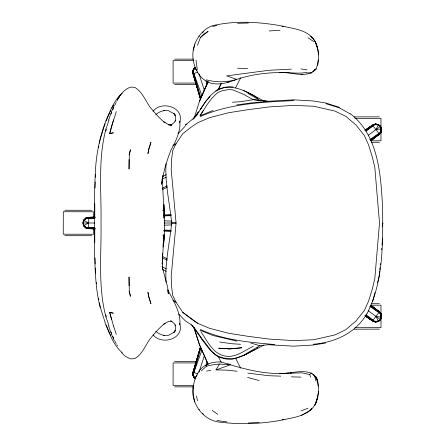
<?xml version="1.0" encoding="UTF-8"?>
<svg xmlns="http://www.w3.org/2000/svg" width="446" height="446" viewBox="0 0 446 446"><rect width="100%" height="100%" fill="white"/><g stroke="black" fill="none" stroke-linecap="round" stroke-linejoin="round"><path stroke-width="0.67" d="M95.076 228.809L88.815 228.659L88.525 227.856L88.815 217.341L95.054 217.152L88.815 217.341C85.699 217.274 82.967 219.872 82.928 223C82.967 226.128 85.699 228.726 88.815 228.659L95.054 228.848L88.815 228.659L85.922 227.984L83.686 225.827L82.928 223L83.686 220.173L85.922 218.016L88.815 217.341L95.076 217.191M94.775 227.878L94.781 242.434M129.089 159.568L129.033 169.056L129.295 154.874L130.466 149.694L129.117 154.829M164.223 235.321L164.139 234.657L163.704 234.997L164.223 235.321C165.611 215.368 162.121 195.543 162.712 175.657M94.781 203.566L94.775 218.122M350.456 113.769C378.726 135.818 380.75 174.949 382.64 207.842C382.819 243.215 383.677 280.796 367.275 313.142M179.916 121.217C180.652 131.431 175.936 140.986 171.13 149.666C166.72 160.783 163.275 172.379 161.608 184.248L162.422 177.62M93.588 228.363L93.426 234.239L63.248 234.189L63.287 211.727L93.465 211.778L93.604 217.654M95.037 188.011L95.221 181.985M162.968 247.084L163.866 241.615M163.905 240.238L164.033 236.101L163.821 242.992M163.899 240.907L164.139 234.657M163.899 217.514L163.899 205.093M163.894 218.205L164.223 210.679L163.888 204.285M166.079 163.682C164.713 183.596 169.876 203.259 171.61 223C169.876 242.741 164.713 262.404 166.079 282.318M193.085 373.915L193.347 372.042M195.46 378.754L194.172 377.896L192.845 375.287L192.995 372.365L200.444 346.837M95.433 177.257L95.645 174.509M200.494 346.849L193.062 372.142L192.845 375.287M317.68 65.194C319.447 55.321 318.728 43.407 310.823 36.243L311.799 37.865M379.641 271.051L379.145 276.537L377.572 282.597M379.769 269.685L379.953 267.628M380.204 264.885L380.332 263.514M381.581 249.81L381.704 248.439M382.016 245.016L382.64 238.158L382.4 239.535M200.945 348.014L193.742 372.666L193.475 375.276L194.294 378.024L197.004 375.526M365.051 315.757L372.505 320.836C374.986 322.72 378.721 322.224 380.589 319.715C382.395 317.162 381.715 313.454 379.156 311.682L370.927 305.309M382.439 226.434L382.913 223M318.193 59.987L317.546 64.531L316.13 68.862L313.783 71.009L312.59 71.477M365.051 130.243L372.694 125.036L375.426 123.988L378.476 124.518L376.062 129.574L381.614 128.844L381.179 131.904L379.34 134.179L370.927 140.691M162.996 245.032L163.531 241.615L162.199 264.093L162.701 253.596L162.35 263.435L162.729 269.897L162.712 268.765L167.729 287.486L168.287 293.847L167.913 290.452M285.473 419.223C297.292 417.138 312.685 413.994 316.588 400.759C319.169 394.353 318.661 387.485 317.68 380.806C316.983 377.372 314.279 375.331 311.748 373.218C301.29 369.316 290.413 373.876 279.675 373.536M365.057 130.26L372.505 125.164L375.242 124.01L378.476 124.518L380.589 126.285L381.614 128.844L381.101 132.077L379.156 134.318L370.91 140.674M175.206 120.955L175.468 116.662L174.771 114.287L175.233 115.637L173.494 113.284L174.709 114.12M179.716 121.736L179.498 122.901C185.363 107.514 161.814 100.055 153.084 111.21M98.588 147.626L98.834 146.344M318.6 391.27L316.699 401.233L314.865 405.119M99.447 143.138L100.066 139.927M195.46 67.246C193.046 68.316 192.31 71.499 193.062 73.858L200.444 99.163M285.211 26.604C261.25 21.938 236.085 20.131 212.145 25.768C199.044 30.947 191.094 45.815 193.151 59.58C194.679 69.916 200.639 80.336 211.259 83.285C220.056 85.331 228.553 82.387 236.737 79.382C250.959 74.605 265.944 72.648 280.908 72.542C289.326 72.202 297.872 74.081 306.201 72.458M193.413 50.264L194.757 44.082M193.492 371.312L200.377 347.808M105.825 131.079L106.321 129.078M107.118 125.895L109.008 119.868M106.661 126.452C97.602 157.817 101.521 190.832 101.019 223C101.521 255.168 97.602 288.183 106.661 319.548M372.683 301.446L374.952 292.693M206.03 364.984L206.983 361.65M365.057 315.74L372.505 320.836L378.91 312.501L379.156 311.682L370.91 305.326M197.004 70.474L194.294 67.976L193.475 70.724L193.742 73.334L200.945 97.986M197.695 373.949L193.062 372.142L200.432 347.467M113.507 119.952L109.683 133.633L113.284 132.808L109.683 133.633L111.528 126.452L116.361 111.572M100.188 139.28L103.762 127.69M194.06 118.391L199.429 101.42L208.07 81.746M199 372.187L204.575 355.027M315.054 404.957L317.859 396.394M175.25 121.083L175.562 120.169L174.275 122.399L170.757 125.209L171.972 124.345L170.35 124.796L168.354 124.685M108.64 119.952L111.5 111.572L114.388 105.156M103.99 127.038L105.139 123.754M106.053 121.134L109.605 112.927M381.614 128.844L380.661 131.542L378.91 133.499L370.676 139.871M193.062 372.142L193.754 370.213M206.715 365.207L207.652 362.598M193.742 372.666L201.821 350.489M197.472 45.308L200.438 37.486L203.493 34.303L208.137 31.398L200.438 37.486M373.575 321.036L375.426 322.012L372.694 320.964L365.274 315.885L372.505 320.836L375.242 321.99L378.314 321.555L380.589 319.715L381.637 316.983L381.101 313.923L379.156 311.682L370.855 305.343M201.146 108.612L201.804 107.001M111.032 114.137L111.812 112.219M112.849 109.66L113.63 107.742M199.791 100.278L207.92 81.646M199.429 101.42L208.07 81.796M110.179 111.678L110.747 110.435M115.018 104.732L116.166 102.424M194.294 67.976L192.811 70.897L193.062 73.858L200.494 99.151M235.51 87.957L240.673 77.794M213.076 110.452L200.081 115.782L207.318 104.331L211.817 98.36L216.483 93.599L218.54 92.183L221.957 90.8L228.859 89.529L233.041 89.919L243.343 94.218L253.272 99.675L267.974 101.281L293.596 99.832L312.858 100.941L325.547 102.914L339.428 107.363M111.896 107.938L113.485 105.039M215.975 369.929L219.393 364.014L230.075 364.951L215.975 369.929L226.629 370.113L237.077 371.234M200.081 115.782L203.081 110.703M301.574 415.304L310.633 410.019L311.799 408.135M186.913 124.133L185.196 125.237L195.426 116.791L205.907 101.147L210.557 95.45L216.483 90.382L218.54 89.183L224.399 87.344L228.859 86.741L233.041 86.886M310.633 410.019L311.325 408.887M120.777 94.491L117.577 99.542C120.593 94.061 124.729 88.826 130.979 87.059L134.865 87.41C142.324 91.798 145.368 100.657 150.235 107.358C154.829 112.799 159.328 118.407 165.053 122.722L163.838 121.903L168.527 124.612L171.743 125.259L168.376 124.796M116.819 101.275L117.543 100.144M195.426 116.791L198.994 111.606M367.164 313.092C356.321 332.939 334.952 342.467 313.203 344.256M193.079 119.166L197.979 112.598L193.112 119.043M200.31 109.51L205.907 101.147L210.066 96.587M378.866 134.24L381.179 131.904L379.34 134.179L371.105 140.507M202.484 32.814L203.354 31.856M177.987 133.75L185.107 126.29M83.603 225.67L85.961 227.298L85.922 227.984L83.603 225.67L88.525 223L83.603 220.33L85.922 218.016L85.961 218.702L83.954 220.692L83.38 223L83.954 225.308L85.961 227.298L88.525 227.856L94.775 228.04M365.274 130.115L372.505 125.164L378.91 133.499L379.156 134.318L370.855 140.657M118.536 97.507L119.483 96.592M280.908 373.458L301.758 372.823L309.764 374.495L310.923 373.402L311.748 373.218M371.841 125.833L372.694 125.036L375.426 123.988L373.575 124.964M201.352 370.921L206.437 366.194L212.24 364.928L219.393 364.014M313.783 71.009L316.13 68.862M288.372 373.151L287.051 373.19C264.333 375.008 242.407 368.58 220.993 361.946C213.132 361.622 205.26 363.741 199.992 369.907C195.214 376.034 193.274 383.833 192.639 391.46C193.263 407.159 205.333 421.515 221.495 422.306C242.713 424.843 264.305 423.761 285.211 419.396M366.099 131.208L373.207 125.649L375.61 124.59L378.476 124.518M122.171 93.392C114.655 99.508 111.099 109.086 107.202 117.666C100.556 133.638 96.827 150.687 95.606 167.925C93.928 195.95 94.368 224.026 94.507 252.085C95.199 270.672 95.505 289.51 100.261 307.617M200.432 98.533L193.062 73.858L197.695 72.051M370.877 126.419L372.505 125.164L365.057 130.31M368.201 135.283L380.589 126.285L381.637 129.017L381.101 132.077L380.661 131.542L381.118 128.755L380.226 126.547L378.403 125.019L375.61 124.59L375.242 124.01L378.314 124.445L380.589 126.285M155.805 114.622C159.294 111.667 163.933 109.677 168.549 110.692M178.723 314.051L185.196 320.763L191.852 325.19L205.907 344.853L210.557 350.55L215.858 354.799L218.958 356.555L223.948 358.06L231.563 358.835L233.771 358.662L239.519 357.017L244.007 355.311L247.892 352.602L259.84 345.706L267.974 344.719L293.596 346.168L312.858 345.059L325.547 343.085M83.603 220.33L85.961 218.702L88.525 218.144L94.775 217.96M174.709 331.88L173.494 332.716L175.233 330.363L174.771 331.712L175.468 329.338L175.206 325.045M240.689 356.426L246.716 354.046L254.995 349.508M256.718 348.326L257.866 347.54M377.461 135.478L379.156 134.318L378.314 134.742M365.753 130.734L373.207 125.649M369.701 139.709L378.91 133.499M174.141 332.248L168.922 335.046M195.643 67.151L194.172 68.104L192.811 70.897L193.475 70.724L194.746 68.199L195.755 67.569M314.19 70.05L315.913 69.074L311.748 72.782C301.29 76.684 290.413 72.124 279.675 72.464M215.858 91.201C231.981 80.698 249.57 93.766 263.982 100.991M253.272 346.325C244.296 350.55 234.925 358.5 224.399 355.886C212.552 353.394 207.273 340.789 200.929 331.818M253.272 350.69L263.982 345.009M193.085 72.085L193.319 73.456L192.995 73.635L192.845 70.713M253.757 350.249L244.007 355.311M162.26 188.279L167.172 185.742M162.651 189.478L167.523 186.974M162.578 176.532L166.286 174.631M161.97 179.292L166.297 177.134M309.591 410.365L310.823 409.757M200.393 116.512C229.673 103.533 262.36 102.112 293.92 100.606M300.978 410.905L307.996 408.241M240.026 356.633C234.429 359.688 227.939 359.961 221.957 358.038C211.939 355.802 208.516 345.254 201.804 338.999M88.581 217.347L85.755 218.105L88.514 217.709M212.547 26.537L216.918 25.483M198.855 36.304L199.446 36.165M206.587 371.139L210.863 370.325M227.571 82.086L230.236 81.629M381.614 317.156L380.661 314.458L381.101 313.923L381.614 317.156L376.062 316.426L378.476 321.482L375.242 321.99L375.61 321.41L378.403 320.981L380.226 319.453L381.118 317.245L380.661 314.458L378.91 312.501L370.676 306.129M315.913 378.163L317.68 380.806L315.913 376.926L314.843 377.11L316.047 381.113M168.549 335.308C163.933 336.323 159.294 334.333 155.805 331.378M236.77 104.905L250.925 102.942L267.974 101.281L253.272 99.675L240.584 101.721L232.466 102.218M282.039 419.697L283.416 419.508M291.389 69.152L269.022 70.267L226.629 75.887L236.737 79.382C226.903 82.41 216.343 82.633 206.437 79.806M163.236 110.653L164.541 110.569M269.228 30.958L280.06 30.272M248.355 422.97L259.148 422.412M94.585 217.208L88.815 217.341M88.525 227.856L94.775 227.633M164.15 225.18L171.782 224.912M290.357 373.085L291.678 373.04M163.699 215.072L171.325 214.838M164.15 215.892L171.091 215.686M164.284 215.201L170.651 215.022M88.815 228.659L94.585 228.792M237.623 23.292L248.355 23.03M163.966 215.535L170.93 215.368M306.341 72.888L311.748 72.782L310.923 72.598M371.284 303.72L379.423 303.704M370.665 305.209L380.951 305.187L381.001 327.643L354.916 327.698M354.169 329.187L379.479 329.131M174.615 59.134L193.597 59.123M193.664 60.611L173.087 60.623L173.104 83.084L195.733 83.067M174.631 84.567L196.212 84.55M354.141 116.858L379.451 116.858M354.893 118.346L380.973 118.346L380.973 140.802L370.687 140.802M371.312 142.291L379.451 142.291M82.928 223L94.775 223M164.15 223L171.782 223M64.815 210.244L91.937 210.289M64.77 235.678L91.898 235.722M174.631 361.433L196.218 361.45M195.733 362.933L173.104 362.916L173.087 385.377L193.659 385.389M174.609 386.86L193.597 386.877M163.966 230.465L170.93 230.632M378.476 321.482L375.61 321.41L373.207 320.351L365.753 315.266M164.284 230.799L170.651 230.978M164.15 230.108L171.091 230.314M163.699 230.928L171.325 231.162M291.389 376.848L300.944 377.126M237.495 68.216L247.597 68.539M88.525 218.144L94.775 218.367M164.15 220.82L171.782 221.088M280.707 376.14L269.022 375.733L247.842 373.14M240.584 344.279L232.466 343.782L219.694 342.043M163.236 335.347L164.541 335.431M274.686 344.524C249.52 342.383 223.602 340.198 200.393 329.488M282.039 26.303L283.416 26.492M216.918 420.517L226.919 421.899M88.514 228.291L85.755 227.895L88.581 228.653M300.944 68.874L306.943 69.894M227.571 363.914L230.236 364.371M285.473 26.777C294.198 28.689 303.665 29.882 310.633 35.981C316.325 40.636 317.736 47.817 318.6 54.73M301.072 74.287L302.433 74.588M236.77 341.095L213.076 335.548L200.081 330.218M198.855 409.696L199.446 409.835M247.597 377.461L259.193 380.533M250.925 343.058L259.84 345.706M325.942 103.723L339.222 107.804L350.366 113.986M312.59 374.523L313.783 374.991L315.913 376.926M197.784 323.35L209.486 328.295L228.508 333.257L248.037 336.323L269.691 339.122L294.076 340.616L313.75 339.74L334.985 334.907L345.778 329.672L355.875 321.098L364.326 310.555L368.485 301.345L372.31 289.047L374.824 278.521L379.501 222.994L374.824 167.479L372.31 156.953L368.485 144.655L364.326 135.445L355.875 124.902L345.778 116.328L334.985 111.093L313.75 106.26L294.076 105.384L269.691 106.878L248.037 109.677L228.508 112.743L209.486 117.705L197.784 122.65L191.858 126.636L182.76 133.672L175.947 143.902L172.68 150.67L171.582 159.635L171.197 169.513L176.081 223L171.197 276.487L171.582 286.365L172.68 295.33L175.947 302.098L182.76 312.328L191.858 319.364L197.784 323.35L182.76 312.328M168.922 110.954L174.141 113.752M243.343 90.393L253.272 95.31L257.866 98.46M161.97 266.708L166.297 268.866M377.461 310.522L379.156 311.682L371.105 305.493M162.578 269.468L166.286 271.369M162.651 256.522L167.523 259.026M162.26 257.721L167.172 260.258M193.319 372.544L192.995 372.365L192.811 375.103L194.172 377.896L195.643 378.849M378.314 311.258L379.34 311.821L381.179 314.095L378.866 311.76M259.84 100.294L247.892 93.398M195.755 378.431L194.746 377.801L193.475 375.276L192.811 375.103L194.294 378.024M307.996 37.759L313.677 41.539M369.701 306.291L378.91 312.501M365.057 315.69L372.505 320.836L371.841 320.167M212.285 410.476L217.737 414.334M368.201 310.717L380.589 319.715M153.084 334.79C161.814 345.945 185.363 338.486 179.498 323.099L179.716 324.264M370.877 319.581L372.505 320.836M122.171 352.608C113.184 344.953 109.404 333.084 104.888 322.547M366.099 314.792L373.207 320.351M121.574 352.513L124.635 355.78L128.275 357.837L130.979 358.941L134.865 358.59C142.324 354.202 145.368 345.343 150.235 338.642C154.829 333.201 159.328 327.593 165.053 323.278L163.838 324.097L168.527 321.388L170.35 321.204L171.972 321.655L170.757 320.791L174.275 323.601L175.562 325.831L175.25 324.917M201.029 337.895L202.261 339.255M202.484 413.186L203.354 414.144M191.49 324.811L195.426 329.209L201.285 337.784M205.656 365.096L206.437 366.194M313.783 374.991L314.848 376.575M116.819 344.725L117.543 345.856M235.51 358.043L240.673 368.206M218.161 356.282L221.266 362.425M167.841 289.772C173.154 300.844 180.898 311.888 179.922 324.76M115.018 341.268L116.166 343.576M109.605 333.073L106.053 324.866M110.179 334.322L110.747 335.565M114.388 340.844L111.5 334.428L108.64 326.048M194.06 327.609L199.429 344.58L208.07 364.254M199.429 344.58L208.07 364.204M111.032 331.863L111.812 333.781M112.849 336.34L113.63 338.258M193.742 73.334L201.821 95.511M206.715 80.793L207.652 83.402M193.062 73.858L200.377 98.192M103.99 318.962L105.139 322.246M113.507 326.02L116.361 334.428M109.008 326.132L107.118 320.105M315.054 41.043L317.859 49.606M316.13 377.138L317.546 381.469L318.193 386.013M199 73.813L204.575 90.973M193.815 327.381L199.791 345.722M309.764 374.495L310.589 377.16M100.188 306.72L103.762 318.31M111.528 319.548L109.683 312.362L113.284 313.192L109.683 312.367L113.507 326.048M206.03 81.016L206.983 84.35M129.117 291.171L130.466 296.306L129.295 291.127L129.033 276.944L129.084 285.752M105.825 314.921L106.321 316.922M193.492 74.688L193.754 75.787M196.474 396.054L197.472 400.692M99.447 302.862L100.066 306.073M98.588 298.374L98.834 299.656M196.023 60.082L197.299 69.66M193.358 388.444L193.151 386.42L193.413 395.736L194.757 401.918L194.478 399.22M95.182 268.018L95.673 273.532M96.464 282.491L96.587 283.868M95.433 268.743L95.645 271.491M193.319 73.456L193.347 73.958M95.037 257.989L95.221 264.015M162.712 176.086L162.712 177.235L162.729 176.103M148.791 149.193L147.944 153.63L148.802 149.187L150.91 142.391L148.802 149.187M221.255 83.575L218.161 89.718L221.266 83.575M163.938 209.882L162.913 210.484L163.938 209.882M175.947 143.902L173.093 145.602L175.947 143.902M234.819 348.354L229.885 348.906L218.718 348.203L229.885 348.906L241.81 347.78L234.819 348.354M172.217 222.989L171.61 223L176.081 223L172.217 222.989M163.57 235.8L162.913 235.516L163.938 236.118L163.57 235.8M175.947 302.098L173.087 300.398L175.947 302.098M150.91 303.609L148.791 296.807L147.944 292.37L148.791 296.807L150.91 303.609"/></g></svg>
